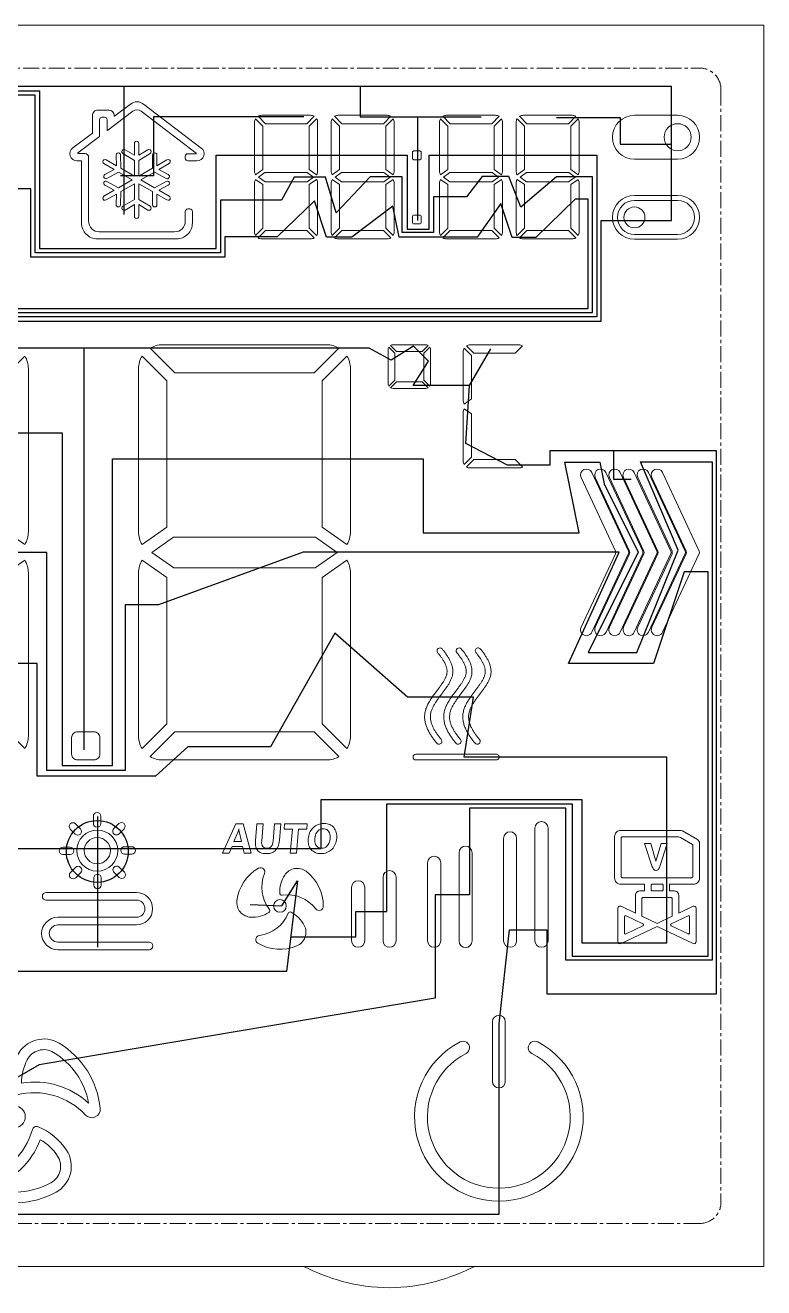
# Model space of a CAD drawing. Header units: millimetres. Extents: x 1979 to 4611, y 2266 to 2838.
# Drawn here: x 3404 to 3438.5, y 2680.1 to 2739.1 of the extents above; entities that cross this region are included whole.
import ezdxf

# ---------------------------------------------------------------- set-up
doc = ezdxf.new("R2010")
doc.units = ezdxf.units.MM
doc.linetypes.add('CENTER', pattern=[0.6, 0.375, -0.075, 0.075, -0.075])
doc.layers.add('com', color=1, linetype='Continuous')
doc.layers.add('DWG', color=7, linetype='Continuous')
doc.layers.add('LCD', color=4, linetype='Continuous', lineweight=20)

# ---------------------------------------------------------------- blocks, each defined once
blk = doc.blocks.new('SPC')
at = {"layer": 'LCD'}
for points in [[(46.223, 52.262), (43.519, 54.319, 0.337132), (42.917, 54.319), (42.182, 53.76, -0.620396), (42.155, 53.773), (42.155, 53.787, 0.413587), (41.907, 54.035), (41.389, 54.036, 0.41484), (41.14, 53.788), (41.14, 52.976, -0.234266), (41.133, 52.963), (40.215, 52.264, 0.718034), (40.415, 51.669), (40.611, 51.668, -0.41411), (40.628, 51.652), (40.628, 48.761, 0.414214), (41.374, 48.015), (45.062, 48.015, 0.414214), (45.808, 48.761), (45.808, 49.299, 0.414214), (45.691, 49.415), (45.592, 49.415, 0.414214), (45.476, 49.299), (45.476, 48.844, -0.414214), (44.979, 48.346), (41.456, 48.346, -0.414214), (40.959, 48.844), (40.959, 51.834, 0.41411), (40.794, 52), (40.465, 52, -0.718034), (40.454, 52.03), (41.465, 52.798, 0.234266), (41.471, 52.811), (41.471, 53.589, -0.41484), (41.587, 53.705), (41.708, 53.704, -0.413587), (41.824, 53.588), (41.824, 53.105, 0.620396), (41.85, 53.092), (43.017, 53.979, -0.337132), (43.418, 53.979), (45.983, 52.028, -0.718303), (45.973, 51.998), (45.592, 51.998, 0.414318), (45.476, 51.882), (45.476, 51.783, 0.41411), (45.592, 51.667), (46.022, 51.667, 0.718303)], [(49.044, 53.791, 0.136063), (48.873, 53.744), (49.217, 53.398), (51.155, 53.398), (51.498, 53.744, 0.136063), (51.328, 53.791)], [(52.622, 53.791, 0.136063), (52.451, 53.744), (52.795, 53.398), (54.733, 53.398), (55.077, 53.744, 0.136063), (54.906, 53.791)], [(59.966, 53.791, -0.136063), (60.137, 53.744), (59.793, 53.398), (57.855, 53.398), (57.511, 53.744, -0.136063), (57.682, 53.791)], [(61.26, 53.791, 0.136063), (61.09, 53.744), (61.433, 53.398), (63.371, 53.398), (63.715, 53.744, 0.136063), (63.544, 53.791)], [(68.476, 51.743, 1), (68.476, 53.791), (66.459, 53.791, 1), (66.459, 51.743)], [(48.762, 51.013), (49.105, 51.255), (49.105, 53.288), (48.762, 53.634, 0.139094), (48.712, 53.46), (48.712, 51.187, 0.139094)], [(51.61, 51.013), (51.266, 51.255), (51.266, 53.288), (51.61, 53.634, -0.139094), (51.659, 53.46), (51.659, 51.187, -0.139094)], [(52.34, 51.013), (52.683, 51.255), (52.683, 53.288), (52.34, 53.634, 0.139094), (52.29, 53.46), (52.29, 51.187, 0.139094)], [(55.188, 51.013), (54.844, 51.255), (54.844, 53.288), (55.188, 53.634, -0.139094), (55.237, 53.46), (55.237, 51.187, -0.139094)], [(57.4, 51.013), (57.744, 51.255), (57.744, 53.288), (57.4, 53.634, 0.139094), (57.351, 53.46), (57.351, 51.187, 0.139094)], [(60.248, 51.013), (59.905, 51.255), (59.905, 53.288), (60.248, 53.634, -0.139094), (60.298, 53.46), (60.298, 51.187, -0.139094)], [(60.978, 51.013), (61.322, 51.255), (61.322, 53.288), (60.978, 53.634, 0.139094), (60.929, 53.46), (60.929, 51.187, 0.139094)], [(63.826, 51.013), (63.483, 51.255), (63.483, 53.288), (63.826, 53.634, -0.139094), (63.876, 53.46), (63.876, 51.187, -0.139094)], [(43.727, 52.179), (43.301, 51.921), (43.301, 52.471, 1.030478), (43.097, 52.471), (43.097, 51.921), (42.67, 52.179, 1), (42.564, 52.005), (43.097, 51.682), (43.097, 50.949), (42.462, 51.315), (42.449, 51.938, 1), (42.245, 51.933), (42.255, 51.435), (41.779, 51.71, 1.030478), (41.676, 51.533), (42.153, 51.258), (41.716, 51.018, 1), (41.814, 50.839), (42.36, 51.139), (42.995, 50.772), (42.36, 50.406), (41.814, 50.705, 1), (41.716, 50.526), (42.153, 50.286), (41.676, 50.011, 1.030478), (41.779, 49.834), (42.255, 50.11), (42.245, 49.611, 1), (42.449, 49.607), (42.462, 50.229), (43.097, 50.595), (43.097, 49.863), (42.564, 49.54, 1), (42.67, 49.365), (43.097, 49.624), (43.097, 49.073, 1.030478), (43.301, 49.073), (43.301, 49.624), (43.727, 49.366, 1.003444), (43.833, 49.54), (43.301, 49.863), (43.301, 50.595), (43.936, 50.229), (43.949, 49.607, 1), (44.153, 49.611), (44.142, 50.11), (44.619, 49.834, 1.030478), (44.721, 50.011), (44.245, 50.286), (44.682, 50.526, 1), (44.583, 50.705), (44.038, 50.406), (43.403, 50.772), (44.038, 51.139), (44.583, 50.839, 1), (44.682, 51.018), (44.245, 51.258), (44.721, 51.533, 1.030478), (44.619, 51.71), (44.142, 51.435), (44.153, 51.931, 1.021644), (43.949, 51.936), (43.936, 51.315), (43.301, 50.949), (43.301, 51.682), (43.833, 52.005, 1)], [(56.159, 52.126, 0.414214), (56.088, 52.055), (56.088, 51.786, 0.414214), (56.159, 51.715), (56.429, 51.715, 0.414214), (56.5, 51.786), (56.5, 52.055, 0.414214), (56.429, 52.126)], [(49.105, 50.551), (49.105, 48.518), (48.762, 48.172, -0.139094), (48.712, 48.346), (48.712, 50.619, -0.139094), (48.762, 50.793)], [(51.266, 50.551), (51.266, 48.518), (51.61, 48.172, 0.139094), (51.659, 48.346), (51.659, 50.619, 0.139094), (51.61, 50.793)], [(52.683, 50.551), (52.683, 48.518), (52.34, 48.172, -0.139094), (52.29, 48.346), (52.29, 50.619, -0.139094), (52.34, 50.793)], [(54.844, 50.551), (54.844, 48.518), (55.188, 48.172, 0.139094), (55.237, 48.346), (55.237, 50.619, 0.139094), (55.188, 50.793)], [(57.744, 50.551), (57.744, 48.518), (57.4, 48.172, -0.139094), (57.351, 48.346), (57.351, 50.619, -0.139094), (57.4, 50.793)], [(60.248, 50.793), (59.905, 50.551), (59.905, 48.518), (60.248, 48.172, 0.139094), (60.298, 48.346), (60.298, 50.619, 0.139094)], [(60.978, 50.793), (61.322, 50.551), (61.322, 48.518), (60.978, 48.172, -0.139094), (60.929, 48.346), (60.929, 50.619, -0.139094)], [(63.826, 50.793), (63.483, 50.551), (63.483, 48.518), (63.826, 48.172, 0.139094), (63.876, 48.346), (63.876, 50.619, 0.139094)], [(66.459, 50.046, 1), (66.459, 47.998), (68.476, 47.998, 1), (68.476, 50.046)], [(68.476, 48.227, 1), (68.476, 49.816), (66.459, 49.816, 1), (66.459, 48.227)], [(56.429, 48.715, 0.414214), (56.5, 48.786), (56.5, 49.055, 0.414214), (56.429, 49.126), (56.159, 49.126, 0.414214), (56.088, 49.055), (56.088, 48.786, 0.414214), (56.159, 48.715)], [(51.328, 48.015, 0.136063), (51.498, 48.062), (51.155, 48.408), (49.217, 48.408), (48.873, 48.062, 0.136063), (49.044, 48.015)], [(52.795, 48.408), (52.451, 48.062, 0.136063), (52.622, 48.015), (54.906, 48.015, 0.136063), (55.077, 48.062), (54.733, 48.408)], [(59.966, 48.015, 0.136063), (60.137, 48.062), (59.793, 48.408), (57.855, 48.408), (57.511, 48.062, 0.136063), (57.682, 48.015)], [(63.544, 48.015, 0.136063), (63.715, 48.062), (63.371, 48.408), (61.433, 48.408), (61.09, 48.062, 0.136063), (61.26, 48.015)], [(38.144, 34.321, -0.139094), (37.978, 33.736), (36.824, 34.548), (36.824, 41.379), (37.978, 42.54, -0.139094), (38.144, 41.955)], [(43.293, 34.321, 0.139094), (43.459, 33.736), (44.613, 34.548), (44.613, 41.379), (43.459, 42.54, 0.139094), (43.293, 41.955)], [(44.406, 43.069, 0.136063), (43.833, 42.91), (44.987, 41.749), (51.499, 41.749), (52.653, 42.91, 0.136063), (52.079, 43.069)], [(53.193, 34.321, -0.139094), (53.027, 33.736), (51.873, 34.548), (51.873, 41.379), (53.027, 42.54, -0.139094), (53.193, 41.955)], [(54.986, 42.957, 0.139094), (54.951, 42.834), (54.951, 41.26, 0.139094), (54.986, 41.137), (55.265, 41.418), (55.265, 42.676)], [(55.344, 42.754), (56.542, 42.754), (56.821, 43.035, 0.136063), (56.701, 43.069), (55.185, 43.069, 0.136063), (55.064, 43.035)], [(56.62, 42.676), (56.9, 42.957, -0.139094), (56.935, 42.834), (56.935, 41.26, -0.139094), (56.9, 41.137), (56.62, 41.418)], [(58.846, 42.567), (58.504, 42.912, 0.139094), (58.455, 42.738), (58.455, 40.473, 0.139094), (58.504, 40.299), (58.846, 40.54)], [(58.785, 43.069, 0.136063), (58.615, 43.021), (58.957, 42.677), (60.89, 42.677), (61.232, 43.021, 0.136063), (61.062, 43.069)], [(56.701, 41.026, 0.136063), (56.821, 41.059), (56.542, 41.34), (55.344, 41.34), (55.064, 41.059, 0.136063), (55.185, 41.026)], [(58.846, 37.812), (58.504, 37.468, -0.139094), (58.455, 37.641), (58.455, 39.907, -0.139094), (58.504, 40.08), (58.846, 39.839)], [(58.957, 37.702), (58.615, 37.358, 0.136063), (58.785, 37.311), (61.062, 37.311, 0.136063), (61.232, 37.358), (60.89, 37.702)], [(63.968, 36.868, -1), (64.468, 37.101), (66.185, 33.421, -0.221646), (66.185, 33.311), (64.471, 29.638, -1.013416), (63.968, 29.864), (65.572, 33.303, 0.221714), (65.572, 33.43)], [(64.629, 36.868, -1), (65.129, 37.101), (66.845, 33.421, -0.221646), (66.845, 33.311), (65.132, 29.638, -1.013416), (64.629, 29.864), (66.233, 33.303, 0.221714), (66.233, 33.43)], [(65.29, 36.868, -1), (65.79, 37.101), (67.506, 33.421, -0.221646), (67.506, 33.311), (65.793, 29.638, -1.013416), (65.29, 29.864), (66.893, 33.303, 0.221714), (66.893, 33.43)], [(65.95, 36.868, -1), (66.45, 37.101), (68.167, 33.421, -0.221646), (68.167, 33.311), (66.453, 29.638, -1.013416), (65.95, 29.864), (67.554, 33.303, 0.221714), (67.554, 33.43)], [(66.611, 36.868, -1), (67.111, 37.101), (68.827, 33.421, -0.221646), (68.827, 33.311), (67.114, 29.638, -1.013416), (66.611, 29.864), (68.215, 33.303, 0.221714), (68.215, 33.43)], [(67.272, 36.868, -1), (67.772, 37.101), (69.488, 33.421, -0.221646), (69.488, 33.311), (67.775, 29.638, -1.013416), (67.272, 29.864), (68.875, 33.303, 0.221714), (68.875, 33.43)], [(37.978, 32.997), (36.824, 32.185), (36.824, 25.354), (37.978, 24.193, 0.139094), (38.144, 24.778), (38.144, 32.412, 0.139094)], [(44.613, 32.185), (44.613, 25.354), (43.459, 24.193, -0.139094), (43.293, 24.778), (43.293, 32.412, -0.139094), (43.459, 32.997)], [(53.027, 24.193, 0.139094), (53.193, 24.778), (53.193, 32.412, 0.139094), (53.027, 32.997), (51.873, 32.185), (51.873, 25.354)], [(57.159, 26.802), (57.182, 26.834), (57.206, 26.866), (57.23, 26.897), (57.253, 26.928), (57.276, 26.959), (57.299, 26.989), (57.322, 27.02), (57.345, 27.05), (57.367, 27.081), (57.389, 27.111), (57.411, 27.141), (57.432, 27.171), (57.453, 27.201), (57.473, 27.231), (57.493, 27.261), (57.513, 27.291), (57.531, 27.321), (57.55, 27.351), (57.567, 27.38), (57.584, 27.41), (57.6, 27.439), (57.615, 27.468), (57.629, 27.497), (57.642, 27.526), (57.654, 27.555), (57.664, 27.583), (57.674, 27.611), (57.682, 27.638), (57.689, 27.665), (57.695, 27.691), (57.699, 27.717), (57.702, 27.744), (57.704, 27.77), (57.705, 27.797), (57.704, 27.824), (57.703, 27.851), (57.7, 27.879), (57.696, 27.907), (57.691, 27.935), (57.684, 27.963), (57.677, 27.992), (57.668, 28.021), (57.659, 28.05), (57.648, 28.079), (57.636, 28.108), (57.624, 28.138), (57.61, 28.167), (57.596, 28.197), (57.58, 28.226), (57.564, 28.256), (57.548, 28.285), (57.53, 28.315), (57.512, 28.344), (57.494, 28.374), (57.475, 28.403), (57.455, 28.432), (57.435, 28.461), (57.414, 28.491), (57.393, 28.52), (57.371, 28.548), (57.349, 28.577), (57.326, 28.606), (57.304, 28.635), (57.281, 28.663), (57.265, 28.682, -1), (57.474, 28.853), (57.49, 28.834), (57.515, 28.803), (57.539, 28.773), (57.563, 28.742), (57.586, 28.711), (57.61, 28.68), (57.633, 28.649), (57.655, 28.617), (57.677, 28.585), (57.699, 28.553), (57.721, 28.52), (57.742, 28.487), (57.762, 28.454), (57.782, 28.421), (57.801, 28.387), (57.819, 28.352), (57.837, 28.318), (57.854, 28.283), (57.87, 28.247), (57.886, 28.212), (57.9, 28.175), (57.913, 28.139), (57.926, 28.102), (57.937, 28.065), (57.947, 28.027), (57.955, 27.989), (57.962, 27.951), (57.968, 27.912), (57.972, 27.873), (57.974, 27.834), (57.975, 27.795), (57.974, 27.757), (57.971, 27.718), (57.966, 27.679), (57.96, 27.641), (57.952, 27.603), (57.942, 27.565), (57.931, 27.528), (57.918, 27.491), (57.904, 27.454), (57.889, 27.419), (57.873, 27.383), (57.856, 27.348), (57.839, 27.313), (57.82, 27.279), (57.801, 27.245), (57.781, 27.212), (57.761, 27.178), (57.74, 27.145), (57.719, 27.113), (57.697, 27.08), (57.675, 27.048), (57.653, 27.016), (57.631, 26.984), (57.608, 26.953), (57.585, 26.921), (57.562, 26.89), (57.539, 26.859), (57.515, 26.828), (57.492, 26.796), (57.469, 26.765), (57.445, 26.734), (57.422, 26.703), (57.398, 26.672), (57.375, 26.641), (57.352, 26.61), (57.328, 26.578), (57.305, 26.547), (57.283, 26.515), (57.26, 26.484), (57.238, 26.452), (57.215, 26.42), (57.194, 26.387), (57.172, 26.355), (57.151, 26.322), (57.131, 26.289), (57.111, 26.256), (57.091, 26.222), (57.072, 26.188), (57.054, 26.154), (57.037, 26.119), (57.02, 26.083), (57.005, 26.048), (56.99, 26.012), (56.977, 25.975), (56.965, 25.938), (56.954, 25.901), (56.945, 25.863), (56.938, 25.824), (56.932, 25.786), (56.928, 25.747), (56.926, 25.708), (56.926, 25.669), (56.927, 25.63), (56.931, 25.592), (56.935, 25.553), (56.942, 25.515), (56.949, 25.476), (56.958, 25.439), (56.969, 25.401), (56.981, 25.364), (56.993, 25.327), (57.007, 25.291), (57.022, 25.255), (57.038, 25.219), (57.054, 25.184), (57.072, 25.149), (57.09, 25.115), (57.109, 25.08), (57.128, 25.047), (57.148, 25.013), (57.169, 24.98), (57.19, 24.948), (57.211, 24.915), (57.233, 24.883), (57.256, 24.851), (57.279, 24.82), (57.302, 24.788), (57.325, 24.757), (57.349, 24.726), (57.373, 24.696), (57.397, 24.665), (57.422, 24.635), (57.434, 24.62, -1), (57.226, 24.449), (57.213, 24.464), (57.187, 24.496), (57.161, 24.528), (57.136, 24.561), (57.111, 24.593), (57.085, 24.627), (57.061, 24.66), (57.036, 24.694), (57.012, 24.729), (56.988, 24.764), (56.964, 24.8), (56.941, 24.836), (56.918, 24.872), (56.895, 24.91), (56.874, 24.948), (56.852, 24.986), (56.831, 25.026), (56.811, 25.066), (56.792, 25.107), (56.774, 25.149), (56.756, 25.191), (56.74, 25.235), (56.724, 25.279), (56.71, 25.324), (56.697, 25.371), (56.686, 25.418), (56.676, 25.466), (56.668, 25.515), (56.662, 25.564), (56.658, 25.614), (56.656, 25.665), (56.656, 25.716), (56.659, 25.767), (56.664, 25.818), (56.671, 25.869), (56.681, 25.92), (56.693, 25.969), (56.706, 26.017), (56.721, 26.063), (56.738, 26.108), (56.755, 26.152), (56.774, 26.195), (56.794, 26.236), (56.814, 26.277), (56.835, 26.316), (56.856, 26.355), (56.878, 26.393), (56.9, 26.43), (56.923, 26.466), (56.946, 26.502), (56.969, 26.537), (56.992, 26.572), (57.016, 26.606), (57.04, 26.64), (57.063, 26.673), (57.087, 26.706), (57.111, 26.738), (57.135, 26.771)], [(58.867, 27.873), (58.87, 27.834), (58.87, 27.795), (58.869, 27.757), (58.866, 27.718), (58.862, 27.679), (58.855, 27.641), (58.847, 27.603), (58.837, 27.565), (58.826, 27.528), (58.813, 27.491), (58.8, 27.454), (58.785, 27.419), (58.769, 27.383), (58.752, 27.348), (58.734, 27.313), (58.715, 27.279), (58.696, 27.245), (58.676, 27.212), (58.656, 27.178), (58.635, 27.145), (58.614, 27.113), (58.592, 27.08), (58.571, 27.048), (58.548, 27.016), (58.526, 26.984), (58.503, 26.953), (58.48, 26.921), (58.457, 26.89), (58.434, 26.859), (58.411, 26.828), (58.387, 26.796), (58.364, 26.765), (58.34, 26.734), (58.317, 26.703), (58.293, 26.672), (58.27, 26.641), (58.247, 26.61), (58.224, 26.578), (58.201, 26.547), (58.178, 26.515), (58.155, 26.484), (58.133, 26.452), (58.111, 26.42), (58.089, 26.387), (58.068, 26.355), (58.047, 26.322), (58.026, 26.289), (58.006, 26.256), (57.986, 26.222), (57.967, 26.188), (57.949, 26.154), (57.932, 26.119), (57.915, 26.083), (57.9, 26.048), (57.885, 26.012), (57.872, 25.975), (57.86, 25.938), (57.849, 25.901), (57.84, 25.863), (57.833, 25.824), (57.827, 25.786), (57.823, 25.747), (57.821, 25.708), (57.821, 25.669), (57.823, 25.63), (57.826, 25.592), (57.831, 25.553), (57.837, 25.515), (57.845, 25.476), (57.854, 25.439), (57.864, 25.401), (57.876, 25.364), (57.889, 25.327), (57.902, 25.291), (57.917, 25.255), (57.933, 25.219), (57.95, 25.184), (57.967, 25.149), (57.985, 25.115), (58.004, 25.08), (58.023, 25.047), (58.043, 25.013), (58.064, 24.98), (58.085, 24.948), (58.107, 24.915), (58.129, 24.883), (58.151, 24.851), (58.174, 24.82), (58.197, 24.788), (58.22, 24.757), (58.244, 24.726), (58.268, 24.696), (58.293, 24.665), (58.317, 24.635), (58.329, 24.62, -1), (58.121, 24.449), (58.108, 24.464), (58.082, 24.496), (58.057, 24.528), (58.031, 24.561), (58.006, 24.593), (57.981, 24.627), (57.956, 24.66), (57.931, 24.694), (57.907, 24.729), (57.883, 24.764), (57.859, 24.8), (57.836, 24.836), (57.813, 24.872), (57.791, 24.91), (57.769, 24.948), (57.747, 24.986), (57.727, 25.026), (57.707, 25.066), (57.687, 25.107), (57.669, 25.149), (57.651, 25.191), (57.635, 25.235), (57.619, 25.279), (57.605, 25.324), (57.592, 25.371), (57.581, 25.418), (57.571, 25.466), (57.563, 25.515), (57.557, 25.564), (57.553, 25.614), (57.551, 25.665), (57.552, 25.716), (57.554, 25.767), (57.559, 25.818), (57.567, 25.869), (57.576, 25.92), (57.588, 25.969), (57.602, 26.017), (57.617, 26.063), (57.633, 26.108), (57.651, 26.152), (57.669, 26.195), (57.689, 26.236), (57.709, 26.277), (57.73, 26.316), (57.751, 26.355), (57.773, 26.393), (57.796, 26.43), (57.818, 26.466), (57.841, 26.502), (57.864, 26.537), (57.888, 26.572), (57.911, 26.606), (57.935, 26.64), (57.959, 26.673), (57.982, 26.706), (58.006, 26.738), (58.03, 26.771), (58.054, 26.802), (58.078, 26.834), (58.101, 26.866), (58.125, 26.897), (58.148, 26.928), (58.171, 26.959), (58.195, 26.989), (58.217, 27.02), (58.24, 27.05), (58.262, 27.081), (58.284, 27.111), (58.306, 27.141), (58.327, 27.171), (58.348, 27.201), (58.369, 27.231), (58.389, 27.261), (58.408, 27.291), (58.427, 27.321), (58.445, 27.351), (58.462, 27.38), (58.479, 27.41), (58.495, 27.439), (58.51, 27.468), (58.524, 27.497), (58.537, 27.526), (58.549, 27.555), (58.56, 27.583), (58.569, 27.611), (58.577, 27.638), (58.584, 27.665), (58.59, 27.691), (58.594, 27.717), (58.598, 27.744), (58.599, 27.77), (58.6, 27.797), (58.6, 27.824), (58.598, 27.851), (58.595, 27.879), (58.591, 27.907), (58.586, 27.935), (58.58, 27.963), (58.572, 27.992), (58.563, 28.021), (58.554, 28.05), (58.543, 28.079), (58.531, 28.108), (58.519, 28.138), (58.505, 28.167), (58.491, 28.197), (58.476, 28.226), (58.46, 28.256), (58.443, 28.285), (58.426, 28.315), (58.408, 28.344), (58.389, 28.374), (58.37, 28.403), (58.35, 28.432), (58.33, 28.461), (58.309, 28.491), (58.288, 28.52), (58.266, 28.548), (58.244, 28.577), (58.222, 28.606), (58.199, 28.635), (58.176, 28.663), (58.16, 28.682, -1), (58.369, 28.853), (58.385, 28.834), (58.41, 28.803), (58.434, 28.773), (58.458, 28.742), (58.482, 28.711), (58.505, 28.68), (58.528, 28.649), (58.551, 28.617), (58.573, 28.585), (58.595, 28.553), (58.616, 28.52), (58.637, 28.487), (58.657, 28.454), (58.677, 28.421), (58.696, 28.387), (58.715, 28.352), (58.732, 28.318), (58.749, 28.283), (58.766, 28.247), (58.781, 28.212), (58.795, 28.175), (58.809, 28.139), (58.821, 28.102), (58.832, 28.065), (58.842, 28.027), (58.85, 27.989), (58.858, 27.951), (58.863, 27.912)], [(59.485, 27.879), (59.488, 27.851), (59.49, 27.824), (59.49, 27.797), (59.49, 27.77), (59.488, 27.744), (59.485, 27.718), (59.48, 27.691), (59.475, 27.665), (59.468, 27.638), (59.459, 27.611), (59.45, 27.583), (59.439, 27.555), (59.427, 27.526), (59.414, 27.497), (59.4, 27.468), (59.385, 27.439), (59.369, 27.41), (59.353, 27.38), (59.335, 27.351), (59.317, 27.321), (59.298, 27.291), (59.279, 27.261), (59.259, 27.232), (59.238, 27.202), (59.218, 27.172), (59.196, 27.141), (59.175, 27.111), (59.153, 27.081), (59.13, 27.051), (59.108, 27.02), (59.085, 26.99), (59.062, 26.959), (59.038, 26.928), (59.015, 26.897), (58.991, 26.866), (58.968, 26.834), (58.944, 26.803), (58.92, 26.771), (58.896, 26.739), (58.873, 26.706), (58.849, 26.673), (58.825, 26.64), (58.801, 26.606), (58.778, 26.572), (58.755, 26.537), (58.731, 26.502), (58.708, 26.467), (58.686, 26.43), (58.664, 26.393), (58.642, 26.355), (58.62, 26.317), (58.599, 26.277), (58.579, 26.237), (58.56, 26.195), (58.541, 26.152), (58.523, 26.108), (58.507, 26.063), (58.492, 26.017), (58.478, 25.969), (58.466, 25.92), (58.457, 25.87), (58.449, 25.819), (58.444, 25.768), (58.442, 25.716), (58.441, 25.665), (58.443, 25.615), (58.447, 25.564), (58.453, 25.515), (58.461, 25.466), (58.471, 25.418), (58.483, 25.371), (58.495, 25.325), (58.51, 25.279), (58.525, 25.235), (58.542, 25.191), (58.559, 25.149), (58.578, 25.107), (58.597, 25.066), (58.617, 25.026), (58.638, 24.987), (58.659, 24.948), (58.681, 24.91), (58.703, 24.873), (58.726, 24.836), (58.749, 24.8), (58.773, 24.764), (58.797, 24.729), (58.821, 24.695), (58.846, 24.661), (58.871, 24.627), (58.896, 24.594), (58.921, 24.561), (58.947, 24.528), (58.973, 24.496), (58.998, 24.464), (59.011, 24.449, 1), (59.219, 24.621), (59.207, 24.635), (59.183, 24.665), (59.159, 24.696), (59.134, 24.727), (59.111, 24.757), (59.087, 24.788), (59.064, 24.82), (59.041, 24.851), (59.019, 24.883), (58.997, 24.915), (58.975, 24.948), (58.954, 24.98), (58.934, 25.014), (58.914, 25.047), (58.894, 25.081), (58.875, 25.115), (58.857, 25.149), (58.84, 25.184), (58.823, 25.219), (58.807, 25.255), (58.793, 25.291), (58.779, 25.327), (58.766, 25.364), (58.754, 25.401), (58.744, 25.439), (58.735, 25.477), (58.727, 25.515), (58.721, 25.553), (58.716, 25.592), (58.713, 25.631), (58.711, 25.67), (58.712, 25.708), (58.714, 25.747), (58.717, 25.786), (58.723, 25.825), (58.73, 25.863), (58.74, 25.901), (58.75, 25.938), (58.762, 25.975), (58.776, 26.012), (58.79, 26.048), (58.806, 26.084), (58.822, 26.119), (58.84, 26.154), (58.858, 26.188), (58.877, 26.222), (58.896, 26.256), (58.916, 26.289), (58.937, 26.322), (58.958, 26.355), (58.979, 26.388), (59.001, 26.42), (59.023, 26.452), (59.045, 26.484), (59.068, 26.516), (59.091, 26.547), (59.114, 26.579), (59.137, 26.61), (59.16, 26.641), (59.184, 26.672), (59.207, 26.703), (59.231, 26.734), (59.254, 26.765), (59.277, 26.797), (59.301, 26.828), (59.324, 26.859), (59.347, 26.89), (59.37, 26.922), (59.393, 26.953), (59.416, 26.985), (59.439, 27.016), (59.461, 27.048), (59.483, 27.081), (59.504, 27.113), (59.526, 27.146), (59.546, 27.179), (59.567, 27.212), (59.586, 27.245), (59.606, 27.279), (59.624, 27.314), (59.642, 27.348), (59.659, 27.383), (59.675, 27.419), (59.69, 27.455), (59.704, 27.491), (59.716, 27.528), (59.728, 27.565), (59.737, 27.603), (59.746, 27.641), (59.752, 27.679), (59.757, 27.718), (59.759, 27.757), (59.76, 27.796), (59.76, 27.835), (59.757, 27.873), (59.753, 27.912), (59.748, 27.951), (59.741, 27.989), (59.732, 28.027), (59.722, 28.065), (59.711, 28.102), (59.699, 28.139), (59.686, 28.176), (59.671, 28.212), (59.656, 28.248), (59.64, 28.283), (59.623, 28.318), (59.605, 28.353), (59.586, 28.387), (59.567, 28.421), (59.547, 28.454), (59.527, 28.487), (59.506, 28.52), (59.485, 28.553), (59.463, 28.585), (59.441, 28.617), (59.418, 28.649), (59.395, 28.68), (59.372, 28.711), (59.348, 28.742), (59.324, 28.773), (59.3, 28.804), (59.276, 28.834), (59.259, 28.854, 1), (59.051, 28.682), (59.066, 28.664), (59.089, 28.635), (59.112, 28.606), (59.134, 28.578), (59.156, 28.549), (59.178, 28.52), (59.199, 28.491), (59.22, 28.462), (59.24, 28.432), (59.26, 28.403), (59.279, 28.374), (59.298, 28.345), (59.316, 28.315), (59.333, 28.286), (59.35, 28.256), (59.366, 28.227), (59.381, 28.197), (59.396, 28.168), (59.409, 28.138), (59.422, 28.109), (59.433, 28.079), (59.444, 28.05), (59.454, 28.021), (59.462, 27.992), (59.47, 27.963), (59.476, 27.935), (59.481, 27.907)], [(41.487, 24.709, 0.414214), (41.212, 24.984), (40.442, 24.984, 0.414214), (40.167, 24.709), (40.167, 23.939, 0.414214), (40.442, 23.664), (41.212, 23.664, 0.414214), (41.487, 23.939)], [(44.987, 24.984), (43.833, 23.823, 0.136063), (44.406, 23.664), (52.079, 23.664, 0.136063), (52.653, 23.823), (51.499, 24.984)], [(60.003, 23.935), (56.251, 23.935, 1), (56.251, 23.664), (60.003, 23.664, 1.002396)], [(40.098, 20.435), (40.334, 20.198, 1), (40.58, 20.445), (40.344, 20.681, 1)], [(41.529, 20.701), (41.529, 21.035, 1), (41.18, 21.035), (41.18, 20.701, 1)], [(42.38, 20.212), (42.617, 20.448, 1), (42.37, 20.695), (42.134, 20.459, 1)], [(61.811, 20.476), (61.811, 15.217, 1), (62.422, 15.217), (62.422, 20.476, 1)], [(60.954, 15.217), (60.954, 20.002, 1), (60.343, 20.002), (60.343, 15.217, 1)], [(65.819, 20.373, 0.414214), (65.531, 20.086), (65.531, 18.146, 0.414214), (65.819, 17.858), (66.929, 17.858), (66.929, 17.545), (66.71, 17.545, 0.414214), (66.506, 17.341), (66.506, 16.507), (65.833, 16.827, 0.551425), (65.688, 16.735), (65.688, 15.177, 0.551425), (65.833, 15.085), (67.516, 15.887), (69.198, 15.085, 0.551425), (69.344, 15.177), (69.344, 16.735, 0.551425), (69.198, 16.827), (68.526, 16.507), (68.526, 17.341, 0.414214), (68.322, 17.545), (68.103, 17.545), (68.103, 17.858), (69.213, 17.858, 0.414214), (69.5, 18.146), (69.5, 19.766, 0.267949), (69.398, 19.942), (68.699, 20.346, 0.131652), (68.597, 20.373)], [(68.617, 20.04, 0.131652), (68.515, 20.067), (65.888, 20.067, 0.414214), (65.837, 20.016), (65.837, 18.215, 0.414214), (65.888, 18.164), (69.143, 18.164, 0.414214), (69.194, 18.215), (69.194, 19.677, 0.267949), (69.169, 19.722)], [(40.091, 19.244, 1), (40.091, 19.593), (39.757, 19.593, 1), (39.757, 19.244)], [(42.971, 19.612), (42.637, 19.612, 1), (42.637, 19.264), (42.971, 19.264, 1)], [(58.263, 15.206, 1), (58.875, 15.206), (58.875, 19.332, 1), (58.263, 19.332)], [(56.795, 15.217, 1), (57.407, 15.217), (57.407, 18.859, 1), (56.795, 18.859)], [(40.358, 18.162), (40.594, 18.398, 1), (40.348, 18.644), (40.111, 18.408, 1)], [(41.548, 17.821), (41.548, 18.155, 1), (41.2, 18.155), (41.2, 17.821, 1)], [(42.63, 18.422), (42.394, 18.658, 1), (42.148, 18.412), (42.384, 18.176, 1)], [(48.9, 18.607, 0.237759), (47.886, 17.091, 0.43554), (48.538, 16.316, 0.155042), (49.382, 16.538, 0.445572), (49.407, 16.683, -0.274501), (49.179, 18.358, 0.716217)], [(51.117, 18.461, -0.237759), (51.923, 16.825, -0.716217), (51.567, 16.708, 0.274501), (50.003, 17.348, -0.445572), (49.889, 17.442, -0.155042), (50.119, 18.284, -0.43554)], [(54.715, 15.217, 1), (55.327, 15.217), (55.327, 18.189, 1), (54.715, 18.189)], [(53.247, 15.217, 1), (53.859, 15.217), (53.859, 17.716, 1), (53.247, 17.716)], [(67.234, 17.596, 0.414214), (67.285, 17.545), (67.746, 17.545, 0.414214), (67.797, 17.596), (67.797, 17.807, 0.414214), (67.746, 17.858), (67.285, 17.858, 0.414214), (67.234, 17.807)], [(38.976, 17.472, 1), (38.976, 17.114), (43.191, 17.114, -1), (43.191, 16.313), (39.524, 16.313, 1), (39.524, 14.795), (43.781, 14.795, 1), (43.781, 15.153), (39.524, 15.153, -1), (39.524, 15.955), (43.191, 15.955, 1), (43.191, 17.472)], [(68.22, 16.361), (68.22, 17.189, 0.414214), (68.169, 17.24), (66.862, 17.24, 0.414214), (66.811, 17.189), (66.811, 16.361), (67.516, 16.025)], [(51.033, 15.93, -0.43554), (50.688, 14.978, -0.237759), (48.868, 15.098, -0.716217), (48.944, 15.465, 0.274501), (50.281, 16.499, -0.445572), (50.419, 16.551, -0.155042)], [(66.854, 15.91, 0.631028), (66.854, 16.002), (66.066, 16.378, 0.551425), (65.993, 16.332), (65.993, 15.58, 0.551425), (66.066, 15.534)], [(68.965, 16.378), (68.177, 16.002, 0.631028), (68.177, 15.91), (68.965, 15.534, 0.551425), (69.038, 15.58), (69.038, 16.332, 0.551425)], [(60.427, 8.64), (60.427, 11.428, 1), (59.827, 11.428), (59.827, 8.64, 1)], [(37.638, 9.873, 0.154027), (37.355, 8.173, 0.447813), (37.601, 8.009, -0.275579), (40.816, 7.072, 0.717666), (41.5, 7.38, 0.236572), (39.58, 10.428, 0.435888)], [(38.084, 9.647, 0.119061), (37.827, 8.567, -0.228202), (40.96, 7.632, 0.213921), (39.321, 10, 0.435888)], [(58.591, 9.951, 1), (58.314, 10.485, 4.10138), (61.94, 10.485, 1), (61.663, 9.951, -4.10138)], [(38.333, 6.39, -0.275579), (35.914, 4.075, 0.717666), (35.839, 3.328, 0.236572), (39.439, 3.467, 0.435888), (39.929, 5.426, 0.154027), (38.598, 6.521, 0.447813)], [(39.51, 5.154, 0.119061), (38.703, 5.916, -0.228202), (36.327, 3.67, 0.213921), (39.198, 3.905, 0.435888)]]:
    blk.add_lwpolyline(points, format="xyb", close=True, dxfattribs=at)
for points in [[(51.172, 51.115), (51.473, 50.903), (51.169, 50.689), (49.202, 50.689), (48.898, 50.903), (49.199, 51.115)], [(52.78, 50.689), (52.476, 50.903), (52.777, 51.115), (54.75, 51.115), (55.052, 50.903), (54.747, 50.689)], [(59.811, 51.115), (60.112, 50.903), (59.808, 50.689), (57.841, 50.689), (57.536, 50.903), (57.838, 51.115)], [(63.389, 51.115), (63.69, 50.903), (63.386, 50.689), (61.419, 50.689), (61.115, 50.903), (61.416, 51.115)], [(44.939, 32.648), (43.917, 33.366), (44.929, 34.078), (51.557, 34.078), (52.569, 33.366), (51.547, 32.648)], [(48.177, 20.675), (47.835, 20.675), (47.217, 19.31), (47.532, 19.31), (47.66, 19.623), (48.155, 19.623), (48.23, 19.31), (48.547, 19.31)], [(49.938, 20.675), (49.647, 20.675), (49.577, 19.867), (49.569, 19.808), (49.553, 19.737), (49.528, 19.677), (49.494, 19.627), (49.454, 19.588), (49.405, 19.561), (49.349, 19.544), (49.284, 19.538), (49.225, 19.543), (49.171, 19.559), (49.126, 19.585), (49.091, 19.623), (49.066, 19.671), (49.049, 19.729), (49.043, 19.799), (49.046, 19.879), (49.115, 20.675), (48.824, 20.675), (48.755, 19.881), (48.751, 19.815), (48.751, 19.742), (48.757, 19.675), (48.768, 19.613), (48.785, 19.556), (48.807, 19.505), (48.834, 19.459), (48.867, 19.418), (48.905, 19.384), (48.949, 19.354), (48.999, 19.329), (49.053, 19.31), (49.113, 19.297), (49.179, 19.289), (49.25, 19.287), (49.273, 19.287), (49.343, 19.291), (49.409, 19.3), (49.471, 19.315), (49.528, 19.335), (49.581, 19.36), (49.63, 19.39), (49.674, 19.425), (49.713, 19.466), (49.749, 19.512), (49.781, 19.563), (49.807, 19.619), (49.829, 19.681), (49.847, 19.747), (49.861, 19.82), (49.87, 19.897)], [(50.767, 20.437), (51.156, 20.437), (51.177, 20.675), (50.109, 20.675), (50.089, 20.437), (50.477, 20.437), (50.378, 19.31), (50.67, 19.31)], [(51.313, 20.314), (51.348, 20.372), (51.388, 20.427), (51.431, 20.478), (51.45, 20.497), (51.502, 20.543), (51.557, 20.583), (51.614, 20.618), (51.676, 20.646), (51.739, 20.668), (51.806, 20.683), (51.877, 20.694), (51.95, 20.697), (51.962, 20.697), (52.034, 20.695), (52.102, 20.685), (52.167, 20.669), (52.227, 20.647), (52.282, 20.618), (52.333, 20.582), (52.381, 20.54), (52.415, 20.503), (52.452, 20.453), (52.483, 20.399), (52.509, 20.341), (52.529, 20.281), (52.543, 20.217), (52.551, 20.15), (52.552, 20.078), (52.549, 20.004), (52.549, 20.003), (52.539, 19.928), (52.525, 19.856), (52.506, 19.787), (52.482, 19.723), (52.452, 19.662), (52.418, 19.604), (52.378, 19.55), (52.333, 19.5), (52.319, 19.486), (52.267, 19.438), (52.212, 19.398), (52.154, 19.364), (52.093, 19.336), (52.028, 19.315), (51.961, 19.299), (51.891, 19.289), (51.818, 19.287), (51.816, 19.287), (51.744, 19.289), (51.675, 19.299), (51.61, 19.315), (51.55, 19.336), (51.494, 19.365), (51.442, 19.399), (51.394, 19.44), (51.357, 19.479), (51.319, 19.529), (51.286, 19.582), (51.259, 19.639), (51.238, 19.699), (51.224, 19.763), (51.216, 19.83), (51.214, 19.901), (51.218, 19.974), (51.226, 20.049), (51.241, 20.121), (51.26, 20.189), (51.284, 20.253)], [(47.993, 20.321), (48.106, 19.848), (47.742, 19.848), (47.94, 20.324), (47.957, 20.371), (47.974, 20.44), (47.982, 20.44), (47.983, 20.382)], [(52.18, 20.322), (52.14, 20.371), (52.09, 20.408), (52.032, 20.432), (51.965, 20.444), (51.93, 20.446), (51.86, 20.44), (51.794, 20.422), (51.734, 20.392), (51.681, 20.35), (51.651, 20.319), (51.612, 20.266), (51.58, 20.209), (51.554, 20.145), (51.536, 20.075), (51.525, 20), (51.524, 19.99), (51.521, 19.915), (51.526, 19.844), (51.539, 19.78), (51.56, 19.721), (51.589, 19.668), (51.591, 19.665), (51.633, 19.616), (51.683, 19.578), (51.739, 19.553), (51.805, 19.54), (51.843, 19.538), (51.915, 19.544), (51.982, 19.562), (52.041, 19.592), (52.094, 19.633), (52.12, 19.66), (52.158, 19.711), (52.189, 19.768), (52.214, 19.832), (52.231, 19.903), (52.243, 19.98), (52.243, 19.985), (52.246, 20.063), (52.243, 20.136), (52.231, 20.201), (52.213, 20.259), (52.187, 20.312)], [(67.987, 19.768), (67.71, 19.768), (67.457, 18.939), (67.224, 19.768), (66.932, 19.768), (67.295, 18.674), (67.311, 18.631), (67.327, 18.594), (67.345, 18.564), (67.363, 18.542), (67.391, 18.522), (67.425, 18.509), (67.465, 18.505), (67.477, 18.505), (67.515, 18.511), (67.548, 18.525), (67.576, 18.547), (67.583, 18.554), (67.6, 18.578), (67.617, 18.61), (67.633, 18.648), (67.649, 18.693)]]:
    blk.add_lwpolyline(points, close=True, dxfattribs=at)
for centre, radius in [((68.476, 52.767), 0.633), ((66.459, 49.022), 0.489), ((41.364, 19.428), 0.96), ((41.364, 19.428), 0.611), ((49.897, 16.843), 0.296), ((37.5, 6.988), 0.5)]:
    blk.add_circle(centre, radius, dxfattribs=at)
blk = doc.blocks.new('DWG')
at = {"layer": 'LCD'}
blk.add_lwpolyline([(0, 58), (0, 0), (72.5, 0), (72.5, 58)], close=True, dxfattribs=at)
at = {"layer": 'LCD', "linetype": 'CENTER', "ltscale": 2}
blk.add_lwpolyline([(70.5, 55), (70.5, 3, -0.414214), (69.5, 2), (5.5, 2, -0.414214), (4.5, 3), (4.5, 55, -0.414214), (5.5, 56), (69.5, 56, -0.414214)], format="xyb", close=True, dxfattribs=at)
at = {"layer": 'LCD'}
blk.add_lwpolyline([(51, 0, 0.049067), (52.818, -0.702, 0.066912), (55, -1, 0.066912), (57.182, -0.702, 0.049067), (59, 0)], format="xyb", dxfattribs=at)
blk.add_blockref('SPC', (0, 0), dxfattribs=at)

msp = doc.modelspace()

# ---------------------------------------------------------------- linework, layer by layer
at = {"layer": 'com'}
for p, q in [((3434.17389, 2736.24441), (3374.59125, 2736.24441)), ((3408.60862, 2730.26152), (3408.60862, 2736.24441)), ((3419.63525, 2736.24441), (3419.63525, 2734.8263)), ((3434.17389, 2729.98111), (3434.17389, 2736.24441)), ((3416.9928, 2734.83383), (3409.97132, 2734.83383)), ((3409.97132, 2734.83383), (3409.97132, 2732.06543)), ((3419.63525, 2734.8263), (3425.27804, 2734.8263)), ((3422.3074, 2734.8263), (3422.3074, 2729.97533)), ((3428.81032, 2734.80338), (3431.78545, 2734.80338)), ((3431.78545, 2734.80338), (3431.78545, 2733.54886)), ((3431.78545, 2733.54886), (3434.17389, 2733.54886)), ((3409.97132, 2732.06543), (3408.42989, 2732.06543)), ((3430.88726, 2729.98111), (3434.17389, 2729.98111)), ((3430.88726, 2725.27626), (3430.88726, 2729.98111)), ((3386.39869, 2725.27626), (3430.88726, 2725.27626)), ((3422.12823, 2724.11211), (3421.08453, 2723.45102)), ((3422.82129, 2723.40369), (3422.12823, 2724.11211)), ((3420.05813, 2724.01043), (3386.39869, 2724.01043)), ((3406.72868, 2724.01043), (3406.72868, 2705.24408)), ((3421.08453, 2723.45102), (3420.05813, 2724.01043)), ((3424.74209, 2722.27585), (3425.73988, 2723.98062)), ((3422.11082, 2722.27585), (3422.82129, 2723.40369)), ((3424.74209, 2722.27585), (3422.11082, 2722.27585)), ((3424.57466, 2719.56065), (3424.74209, 2722.27585)), ((3426.51909, 2718.54777), (3424.57466, 2719.56065)), ((3428.49312, 2719.21905), (3428.49312, 2718.54777)), ((3436.28284, 2719.21905), (3428.49312, 2719.21905)), ((3431.47191, 2719.21905), (3431.47191, 2717.89657)), ((3436.28284, 2693.84506), (3436.28284, 2719.21905)), ((3428.49312, 2718.54777), (3426.51909, 2718.54777)), ((3431.47191, 2717.89657), (3432.29025, 2717.89657)), ((3426.1206, 2692.43471), (3426.60794, 2696.83696)), ((3426.60794, 2696.83696), (3428.35492, 2696.83696)), ((3428.35492, 2696.83696), (3428.35492, 2693.84506)), ((3428.35492, 2693.84506), (3436.28284, 2693.84506)), ((3426.1206, 2683.54649), (3426.1206, 2692.43471)), ((3378.04721, 2683.54649), (3426.1206, 2683.54649))]:
    msp.add_line(p, q, dxfattribs=at)
at = {"layer": 'com', "color": 2}
for p, q in [((3384.54987, 2736.04441), (3404.64317, 2736.04441)), ((3404.64317, 2736.04441), (3404.64317, 2728.6674)), ((3412.9096, 2733.04012), (3421.82517, 2733.04012)), ((3412.9096, 2728.6674), (3412.9096, 2733.04012)), ((3421.82517, 2733.04012), (3421.82517, 2729.58044)), ((3422.85871, 2733.02917), (3430.68726, 2733.02917)), ((3422.85871, 2729.58044), (3422.85871, 2733.02917)), ((3430.68726, 2733.02917), (3430.68726, 2725.47626)), ((3421.82517, 2729.58044), (3422.85871, 2729.58044)), ((3404.64317, 2728.6674), (3412.9096, 2728.6674)), ((3430.68726, 2725.47626), (3381.52434, 2725.47626)), ((3381.52434, 2720.05982), (3405.70301, 2720.05982)), ((3405.70301, 2720.05982), (3405.70301, 2704.51619)), ((3408.06493, 2718.84063), (3422.56999, 2718.84063)), ((3408.06493, 2704.51619), (3408.06493, 2718.84063)), ((3422.56999, 2718.84063), (3422.56999, 2715.39099)), ((3429.19414, 2718.684), (3430.83559, 2718.684)), ((3429.85635, 2715.39099), (3429.19414, 2718.684)), ((3430.83559, 2718.684), (3431.03011, 2717.67538)), ((3432.73253, 2718.70674), (3436.08284, 2718.70674)), ((3434.48565, 2714.5717), (3432.73253, 2718.70674)), ((3436.08284, 2718.70674), (3436.08284, 2695.40942)), ((3431.03011, 2717.67538), (3432.61371, 2714.48023)), ((3422.56999, 2715.39099), (3429.85635, 2715.39099)), ((3432.61371, 2714.48023), (3430.27823, 2709.78954)), ((3432.552, 2709.78954), (3434.48565, 2714.5717)), ((3430.27823, 2709.78954), (3432.552, 2709.78954)), ((3405.70301, 2704.51619), (3408.06493, 2704.51619)), ((3424.74095, 2702.52077), (3424.74095, 2698.46654)), ((3429.23498, 2702.52077), (3424.74095, 2702.52077)), ((3429.23498, 2695.40942), (3429.23498, 2702.52077)), ((3423.1285, 2698.46654), (3423.1285, 2693.64422)), ((3424.74095, 2698.46654), (3423.1285, 2698.46654)), ((3436.08284, 2695.40942), (3429.23498, 2695.40942)), ((3423.1285, 2693.64422), (3404.6322, 2690.52479)), ((3404.6322, 2690.52479), (3400.4264, 2688.12057))]:
    msp.add_line(p, q, dxfattribs=at)
at = {"layer": 'com', "color": 5}
for p, q in [((3404.44317, 2735.84441), (3391.84825, 2735.84441)), ((3404.44317, 2728.4674), (3404.44317, 2735.84441)), ((3416.54187, 2732.00474), (3415.9542, 2730.9308)), ((3418.01618, 2732.00474), (3416.54187, 2732.00474)), ((3418.51435, 2730.33547), (3418.01618, 2732.00474)), ((3420.10445, 2732.01646), (3418.51435, 2730.33547)), ((3421.59094, 2732.01646), (3420.10445, 2732.01646)), ((3421.59094, 2729.4238), (3421.59094, 2732.01646)), ((3425.33288, 2732.03497), (3424.59924, 2731.08352)), ((3426.57986, 2732.03497), (3425.33288, 2732.03497)), ((3427.13301, 2730.60203), (3426.57986, 2732.03497)), ((3428.80718, 2732.01695), (3427.13301, 2730.60203)), ((3430.48726, 2732.01695), (3428.80718, 2732.01695)), ((3430.48726, 2725.67626), (3430.48726, 2732.01695)), ((3413.1096, 2730.9308), (3413.1096, 2728.4674)), ((3415.9542, 2730.9308), (3413.1096, 2730.9308)), ((3423.05911, 2731.08352), (3423.05911, 2729.4238)), ((3424.59924, 2731.08352), (3423.05911, 2731.08352)), ((3423.05911, 2729.4238), (3421.59094, 2729.4238)), ((3413.1096, 2728.4674), (3404.44317, 2728.4674)), ((3381.32434, 2725.67626), (3430.48726, 2725.67626)), ((3404.9972, 2714.47232), (3400.27326, 2714.47232)), ((3404.9972, 2704.28555), (3404.9972, 2714.47232)), ((3416.96275, 2714.47768), (3410.21106, 2712.02599)), ((3431.72798, 2714.47768), (3416.96275, 2714.47768)), ((3429.36279, 2709.27464), (3431.72798, 2714.47768)), ((3434.77195, 2713.55954), (3433.34142, 2709.27464)), ((3435.88284, 2713.55954), (3434.77195, 2713.55954)), ((3435.88284, 2695.60942), (3435.88284, 2713.55954)), ((3408.65974, 2712.02599), (3408.65974, 2704.28555)), ((3410.21106, 2712.02599), (3408.65974, 2712.02599)), ((3433.34142, 2709.27464), (3429.36279, 2709.27464)), ((3408.65974, 2704.28555), (3404.9972, 2704.28555)), ((3420.88247, 2702.72077), (3429.53498, 2702.72077)), ((3420.88247, 2697.68493), (3420.88247, 2702.72077)), ((3429.53498, 2702.72077), (3429.53498, 2695.60942)), ((3415.96775, 2697.95742), (3416.70035, 2699.12028)), ((3416.70035, 2699.12028), (3416.1867, 2694.88682)), ((3414.4949, 2698.0186), (3415.96775, 2697.95742)), ((3419.43642, 2697.68493), (3420.88247, 2697.68493)), ((3419.43642, 2696.51276), (3419.43642, 2697.68493)), ((3416.38398, 2696.51276), (3419.43642, 2696.51276)), ((3429.53498, 2695.60942), (3435.88284, 2695.60942)), ((3416.1867, 2694.88682), (3391.91992, 2694.88682))]:
    msp.add_line(p, q, dxfattribs=at)
at = {"layer": 'com', "color": 220}
for p, q in [((3404.24317, 2731.4667), (3398.53646, 2731.4667)), ((3404.24317, 2728.2674), (3404.24317, 2731.4667)), ((3417.49628, 2730.90685), (3415.74677, 2729.21827)), ((3418.05299, 2729.19895), (3417.49628, 2730.90685)), ((3421.15079, 2730.64812), (3419.24096, 2729.19895)), ((3421.45061, 2729.20709), (3421.15079, 2730.64812)), ((3426.211, 2730.77317), (3425.09468, 2729.20709)), ((3426.73595, 2729.19427), (3426.211, 2730.77317)), ((3429.6714, 2730.97938), (3427.84556, 2729.19427)), ((3430.28726, 2730.97938), (3429.6714, 2730.97938)), ((3430.28726, 2725.87626), (3430.28726, 2730.97938)), ((3413.3096, 2729.21827), (3413.3096, 2728.2674)), ((3415.74677, 2729.21827), (3413.3096, 2729.21827)), ((3419.24096, 2729.19895), (3418.05299, 2729.19895)), ((3425.09468, 2729.20709), (3421.45061, 2729.20709)), ((3427.84556, 2729.19427), (3426.73595, 2729.19427)), ((3413.3096, 2728.2674), (3404.24317, 2728.2674)), ((3381.12434, 2725.87626), (3430.28726, 2725.87626)), ((3418.45494, 2710.68995), (3415.44239, 2705.38269)), ((3421.83987, 2707.70731), (3418.45494, 2710.68995)), ((3404.53565, 2709.27548), (3403.65971, 2709.27548)), ((3404.53565, 2704.00695), (3404.53565, 2709.27548)), ((3424.92005, 2707.70731), (3421.83987, 2707.70731)), ((3424.49488, 2704.89643), (3424.92005, 2707.70731)), ((3411.58571, 2705.38269), (3410.07026, 2704.00695)), ((3415.44239, 2705.38269), (3411.58571, 2705.38269)), ((3433.96565, 2704.89643), (3424.49488, 2704.89643)), ((3433.96565, 2696.22582), (3433.96565, 2704.89643)), ((3410.07026, 2704.00695), (3404.53565, 2704.00695)), ((3417.81418, 2702.92077), (3429.99499, 2702.92077)), ((3417.81418, 2700.63338), (3417.81418, 2702.92077)), ((3429.99499, 2702.92077), (3429.99499, 2696.22582)), ((3407.35751, 2702.1323), (3407.35751, 2696.02352)), ((3402.54531, 2700.63338), (3417.81418, 2700.63338)), ((3429.99499, 2696.22582), (3433.96565, 2696.22582))]:
    msp.add_line(p, q, dxfattribs=at)
msp.add_circle((3407.35087, 2700.49655), 1.44516, dxfattribs=at)

# ---------------------------------------------------------------- block references
at = {"layer": 'DWG'}
msp.add_blockref('DWG', (3365.98606, 2681.10694), dxfattribs=at)

doc.saveas('drawing.dxf')
